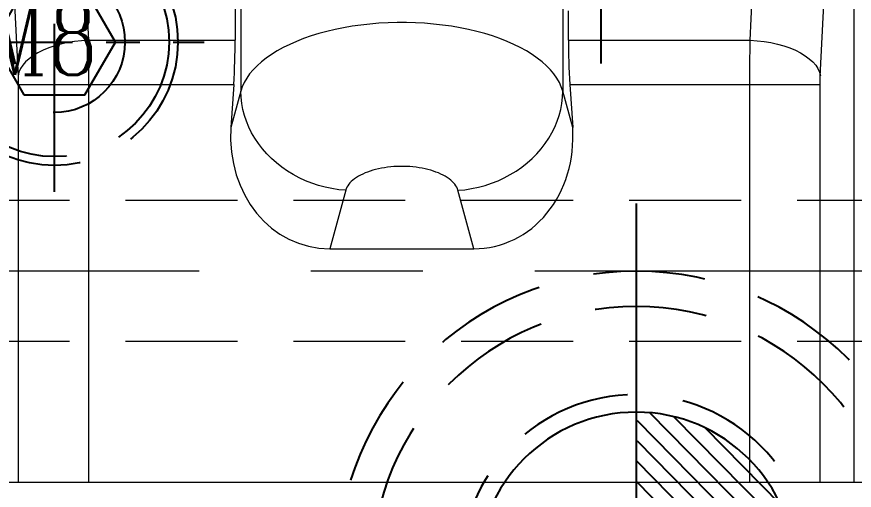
# Model space of a CAD drawing. Header units: inches. Extents: x 160917 to 162189, y -51061 to -50161.
# Drawn here: x 161479.29 to 161526.79, y -50557.64 to -50530.78 of the extents above; entities that cross this region are included whole.
import ezdxf

# ---------------------------------------------------------------- set-up
doc = ezdxf.new("R2010")
doc.units = ezdxf.units.IN
doc.header["$LTSCALE"] = 2
doc.header["$MEASUREMENT"] = 0
doc.header["$PDMODE"] = 3
doc.header["$PDSIZE"] = 0.3125
for name, pattern in [('CENTER', [50.8, 31.75, -6.35, 6.35, -6.35]), ('CENTER2', [1.125, 0.75, -0.125, 0.125, -0.125]), ('HIDDEN', [9.525, 6.35, -3.175])]:
    doc.linetypes.add(name, pattern=pattern)
doc.layers.get('Defpoints').update_dxf_attribs({"linetype": 'CONTINUOUS'})
for name, color, linetype in [('DEFAULT_1', 7, 'CENTER'), ('Layer3', 3, 'CONTINUOUS'), ('PIN', 4, 'CONTINUOUS'), ('SCREW', 52, 'HIDDEN'), ('SPRING', 160, 'CONTINUOUS')]:
    doc.layers.add(name, color=color, linetype=linetype)
for name, color, linetype, lineweight in [('dim', 3, 'CONTINUOUS', 15), ('PRODUCT', 1, 'CONTINUOUS', 15), ('WR', 122, 'HIDDEN', 18), ('枕位', 75, 'CONTINUOUS', 15)]:
    doc.layers.add(name, color=color, linetype=linetype, lineweight=lineweight)
doc.styles.add('ROMANC', font='romanc', dxfattribs={"width": 0.6, "height": 1})
doc.styles.get("Standard").update_dxf_attribs({"font": 'txt.shx', "width": 0.67})
doc.dimstyles.new('2.00', dxfattribs={"dimtxt": 5, "dimasz": 4, "dimexe": 0.666, "dimexo": 0.626, "dimgap": 1, "dimtad": 0, "dimzin": 0, "dimdsep": 46, "dimtxsty": 'Standard', "dimcen": 0.09, "dimclrd": 3, "dimclre": 3, "dimclrt": 7, "dimazin": 0, "dimtfac": 1, "dimtofl": 0, "dimtmove": 0, "dimatfit": 0, "dimfxl": 0, "dimtolj": 1, "dimtzin": 0, "dimarcsym": 0})

# ---------------------------------------------------------------- blocks, each defined once
blk = doc.blocks.new('*D35639')
at = {"layer": 'Defpoints', "color": 0}
for p in [(161456.428, -50548.211), (161636.428, -50548.211), (161636.428, -50619.687)]:
    blk.add_point(p, dxfattribs=at)
at = {"layer": 'dim', "color": 3, "linetype": 'ByBlock', "lineweight": -2}
for p, q in [((161456.428, -50548.837), (161456.428, -50620.353)), ((161636.428, -50548.837), (161636.428, -50620.353)), ((161460.428, -50619.687), (161538.449, -50619.687)), ((161632.428, -50619.687), (161554.407, -50619.687))]:
    blk.add_line(p, q, dxfattribs=at)
at = {"layer": 'dim', "color": 3, "linetype": 'ByBlock'}
for points in [[(161460.428, -50619.021), (161460.428, -50620.354), (161456.428, -50619.687)], [(161632.428, -50620.354), (161632.428, -50619.021), (161636.428, -50619.687)]]:
    blk.add_solid(points, dxfattribs=at)
at = {"layer": 'dim', "color": 7, "linetype": 'ByBlock', "insert": (161546.428, -50619.687), "char_height": 5, "attachment_point": 5}
blk.add_mtext('\\A1;180.00', dxfattribs=at)
blk = doc.blocks.new('20130710.143713')
at = {"layer": 'PIN', "linetype": 'Continuous'}
h = blk.add_hatch(dxfattribs=at)
h.set_pattern_fill('ANSI31', color=256, scale=6.545455, angle=180.5, style=0)
h.set_pattern_definition([(225.5, (3368.2201, 113694.80675), (0.5835685493, -0.573471216), [])])
h.paths.add_polyline_path([(0, 0), (0.079, -9, 0.414214), (9, 0.079)])
h.paths.add_polyline_path([(-9, -0.079), (0, 0), (-0.079, 9, 0.414214)])
at = {"layer": 'PIN', "linetype": 'CENTER2'}
for p, q in [((0, -9.8), (0, 9.8)), ((9.8, 0), (-9.8, 0))]:
    blk.add_line(p, q, dxfattribs=at)
at = {"layer": 'PIN', "linetype": 'Continuous'}
blk.add_circle((0, 0), 9, dxfattribs=at)
at = {"layer": 'SPRING', "linetype": 'CENTER', "ltscale": 0.5}
for p, q in [((0, -20.845), (0, 20.845)), ((20.875, 0), (-20.875, 0))]:
    blk.add_line(p, q, dxfattribs=at)
at = {"layer": 'SPRING', "linetype": 'CENTER'}
blk.add_line((20.875, 0), (-20.875, 0), dxfattribs=at)
at = {"layer": 'SPRING', "linetype": 'HIDDEN', "ltscale": 0.5}
for radius in [17, 15, 10]:
    blk.add_circle((0, 0), radius, dxfattribs=at)
for centre, start, end in [((-12.5, 0), 0, 180), ((12.5, 0), 180, 0)]:
    blk.add_arc(centre, 2.5, start, end, dxfattribs=at)
blk = doc.blocks.new('20160723.115749')
at = {"layer": 'SCREW', "linetype": 'CENTER', "ltscale": 0.15}
for p, q in [((0, -8.5), (0, 8.5)), ((-8.5, 0), (8.5, 0))]:
    blk.add_line(p, q, dxfattribs=at)
at = {"layer": 'SCREW', "ltscale": 0.5}
blk.add_lwpolyline([(-1.732, 3), (-3.464, 0), (-1.732, -3), (1.732, -3), (3.464, 0), (1.732, 3)], close=True, dxfattribs=at)
for radius in [7, 6.5, 4]:
    blk.add_circle((0, 0), radius, dxfattribs=at)
at = {"layer": 'Layer3', "style": 'ROMANC', "width": 0.8}
blk.add_text('M8', height=4.1865, dxfattribs=at).set_placement((-3.976, -1.858))
blk = doc.blocks.new('*D37227')
at = {"layer": 'Defpoints', "color": 0}
for p in [(161539.428, -50551.211), (161553.428, -50551.211), (161539.428, -50590.621)]:
    blk.add_point(p, dxfattribs=at)
at = {"layer": 'dim', "color": 3, "linetype": 'ByBlock', "lineweight": -2}
for p, q in [((161539.428, -50551.837), (161539.428, -50591.287)), ((161553.428, -50551.837), (161553.428, -50591.287)), ((161535.428, -50590.621), (161531.428, -50590.621)), ((161557.428, -50590.621), (161561.428, -50590.621))]:
    blk.add_line(p, q, dxfattribs=at)
at = {"layer": 'dim', "color": 3, "linetype": 'ByBlock'}
for points in [[(161535.428, -50591.288), (161535.428, -50589.955), (161539.428, -50590.621)], [(161557.428, -50589.955), (161557.428, -50591.288), (161553.428, -50590.621)]]:
    blk.add_solid(points, dxfattribs=at)
at = {"layer": 'dim', "color": 7, "linetype": 'ByBlock', "insert": (161523.17, -50590.621), "char_height": 5, "attachment_point": 5}
blk.add_mtext('%%c14.00', dxfattribs=at)

msp = doc.modelspace()

# ---------------------------------------------------------------- linework, layer by layer
at = {"layer": 'DEFAULT_1', "color": 2, "linetype": 'CENTER', "ltscale": 0.3}
msp.add_line((161512.428, -50533.438), (161512.428, -50426.499), dxfattribs=at)
at = {"layer": 'PRODUCT', "linetype": 'ByBlock'}
msp.add_line((161628.428, -50557.211), (161464.428, -50557.211), dxfattribs=at)
at = {"layer": 'WR', "linetype": 'HIDDEN', "ltscale": 0.5}
for p, q in [((161539.428, -50541.211), (161472.428, -50541.211)), ((161539.428, -50549.211), (161472.428, -50549.211))]:
    msp.add_line(p, q, dxfattribs=at)
at = {"layer": 'WR', "linetype": 'CENTER', "ltscale": 0.5}
msp.add_line((161540.428, -50545.211), (161468.428, -50545.211), dxfattribs=at)
at = {"layer": '枕位', "linetype": 'ByBlock', "ltscale": 0.3}
for p, q in [((161526.768, -50495.293), (161526.768, -50557.211)), ((161481.553, -50495.771), (161483.352, -50532.109)), ((161477.638, -50499.122), (161479.37, -50534.172)), ((161524.866, -50534.172), (161526.491, -50501.458)), ((161520.884, -50532.109), (161522.345, -50502.868)), ((161491.998, -50528.6), (161491.998, -50535.002)), ((161510.258, -50529.157), (161510.258, -50535.002)), ((161491.673, -50529.873), (161491.678, -50532.109)), ((161510.578, -50532.109), (161510.583, -50530.445)), ((161483.352, -50532.109), (161491.678, -50532.109)), ((161483.352, -50532.109), (161483.361, -50533.181)), ((161510.578, -50532.109), (161520.884, -50532.109)), ((161483.361, -50533.181), (161483.364, -50534.623)), ((161520.872, -50557.211), (161520.875, -50533.463)), ((161479.379, -50534.565), (161479.38, -50557.211)), ((161479.38, -50534.623), (161491.594, -50534.623)), ((161483.364, -50534.623), (161483.364, -50557.211)), ((161491.594, -50534.623), (161491.436, -50537.066)), ((161510.662, -50534.623), (161524.857, -50534.623)), ((161510.662, -50534.623), (161510.82, -50537.066)), ((161491.998, -50535.002), (161491.436, -50537.066)), ((161510.82, -50537.066), (161510.258, -50535.002)), ((161497.946, -50540.625), (161497.045, -50543.937)), ((161505.212, -50543.937), (161504.31, -50540.625)), ((161497.045, -50543.937), (161505.212, -50543.937))]:
    msp.add_line(p, q, dxfattribs=at)
for points in [[(161510.258, -50535.002), (161510.175, -50534.752), (161510.064, -50534.504), (161509.924, -50534.26), (161509.756, -50534.021), (161509.56, -50533.786), (161509.338, -50533.557), (161509.089, -50533.335), (161508.815, -50533.12), (161508.517, -50532.912), (161508.195, -50532.713), (161507.851, -50532.524), (161507.485, -50532.344), (161507.099, -50532.174), (161506.694, -50532.016), (161506.271, -50531.868), (161505.832, -50531.733), (161505.378, -50531.61), (161504.911, -50531.499), (161504.431, -50531.402), (161503.941, -50531.318), (161503.442, -50531.247), (161502.935, -50531.19), (161502.423, -50531.148), (161501.907, -50531.119), (161501.388, -50531.105), (161500.868, -50531.105), (161500.35, -50531.119), (161499.833, -50531.148), (161499.321, -50531.19), (161498.815, -50531.247), (161498.316, -50531.318), (161497.825, -50531.402), (161497.346, -50531.499), (161496.878, -50531.61), (161496.424, -50531.733), (161495.985, -50531.868), (161495.562, -50532.016), (161495.157, -50532.174), (161494.771, -50532.344), (161494.406, -50532.524), (161494.061, -50532.713), (161493.74, -50532.912), (161493.441, -50533.12), (161493.167, -50533.335), (161492.919, -50533.557), (161492.696, -50533.786), (161492.501, -50534.021), (161492.333, -50534.26), (161492.193, -50534.504), (161492.081, -50534.752), (161491.998, -50535.002)], [(161483.352, -50532.11), (161482.955, -50532.135), (161482.561, -50532.179), (161482.175, -50532.244), (161481.801, -50532.326), (161481.442, -50532.427), (161481.102, -50532.544), (161480.785, -50532.677), (161480.493, -50532.825), (161480.229, -50532.985), (161479.996, -50533.156), (161479.797, -50533.337), (161479.633, -50533.526), (161479.506, -50533.721), (161479.417, -50533.92), (161479.368, -50534.121)], [(161520.875, -50533.463), (161520.882, -50532.367), (161520.884, -50532.109)], [(161520.884, -50532.109), (161521.282, -50532.135), (161521.676, -50532.179), (161522.061, -50532.244), (161522.436, -50532.326), (161522.794, -50532.427), (161523.134, -50532.544), (161523.452, -50532.677), (161523.744, -50532.825), (161524.007, -50532.985), (161524.24, -50533.156), (161524.439, -50533.337), (161524.603, -50533.526), (161524.73, -50533.721), (161524.819, -50533.92), (161524.869, -50534.121)], [(161479.37, -50534.172), (161479.372, -50534.225), (161479.374, -50534.279), (161479.376, -50534.335), (161479.377, -50534.391), (161479.378, -50534.449), (161479.379, -50534.506), (161479.379, -50534.565)], [(161524.857, -50557.211), (161524.857, -50534.565), (161524.858, -50534.506), (161524.858, -50534.449), (161524.859, -50534.391), (161524.861, -50534.335), (161524.862, -50534.279), (161524.864, -50534.225), (161524.866, -50534.172)], [(161497.946, -50540.625), (161497.557, -50540.589), (161497.17, -50540.53), (161496.786, -50540.45), (161496.407, -50540.347), (161496.034, -50540.224), (161495.67, -50540.079), (161495.315, -50539.915), (161494.972, -50539.731), (161494.642, -50539.529), (161494.325, -50539.309), (161494.024, -50539.072), (161493.74, -50538.819), (161493.474, -50538.551), (161493.227, -50538.27), (161493.001, -50537.977), (161492.795, -50537.673), (161492.612, -50537.358), (161492.451, -50537.036), (161492.314, -50536.706), (161492.201, -50536.371), (161492.113, -50536.031), (161492.049, -50535.689), (161492.011, -50535.345), (161491.998, -50535.002)], [(161504.31, -50540.625), (161504.699, -50540.589), (161505.087, -50540.53), (161505.471, -50540.45), (161505.85, -50540.347), (161506.222, -50540.224), (161506.587, -50540.079), (161506.941, -50539.915), (161507.284, -50539.731), (161507.615, -50539.529), (161507.931, -50539.309), (161508.232, -50539.072), (161508.516, -50538.819), (161508.782, -50538.551), (161509.029, -50538.27), (161509.256, -50537.977), (161509.461, -50537.673), (161509.645, -50537.358), (161509.805, -50537.036), (161509.943, -50536.706), (161510.056, -50536.371), (161510.144, -50536.031), (161510.207, -50535.689), (161510.246, -50535.345), (161510.258, -50535.002)], [(161504.31, -50540.625), (161504.281, -50540.538), (161504.243, -50540.452), (161504.194, -50540.367), (161504.135, -50540.284), (161504.067, -50540.202), (161503.99, -50540.122), (161503.903, -50540.045), (161503.808, -50539.97), (161503.704, -50539.897), (161503.592, -50539.828), (161503.471, -50539.762), (161503.344, -50539.699), (161503.21, -50539.64), (161503.068, -50539.585), (161502.921, -50539.533), (161502.768, -50539.486), (161502.61, -50539.443), (161502.447, -50539.405), (161502.28, -50539.371), (161502.108, -50539.341), (161501.935, -50539.317), (161501.758, -50539.297), (161501.579, -50539.282), (161501.4, -50539.272), (161501.219, -50539.267), (161501.037, -50539.267), (161500.857, -50539.272), (161500.677, -50539.282), (161500.498, -50539.297), (161500.321, -50539.317), (161500.148, -50539.341), (161499.976, -50539.371), (161499.809, -50539.405), (161499.647, -50539.443), (161499.488, -50539.486), (161499.335, -50539.533), (161499.188, -50539.585), (161499.047, -50539.64), (161498.912, -50539.699), (161498.785, -50539.762), (161498.665, -50539.828), (161498.552, -50539.897), (161498.449, -50539.97), (161498.353, -50540.045), (161498.267, -50540.122), (161498.189, -50540.202), (161498.121, -50540.284), (161498.062, -50540.367), (161498.014, -50540.452), (161497.975, -50540.538), (161497.946, -50540.625)]]:
    msp.add_lwpolyline(points, dxfattribs=at)
for centre, major_axis, ratio, start_param, end_param in [((161491.015, -50534.623), (0.328, 5), 0.115358, -1.563236, -1.036454), ((161511.241, -50534.623), (-0.328, 5), 0.115358, 1.036454, 1.563236), ((161497.489, -50537.066), (1.821, 6.688), 0.865605, -4.480983, -2.910187), ((161504.768, -50537.066), (-1.821, 6.688), 0.865605, -3.372999, -1.802202)]:
    msp.add_ellipse(centre, major_axis=major_axis, ratio=ratio, start_param=start_param, end_param=end_param, dxfattribs=at)

# ---------------------------------------------------------------- block references
at = {"layer": 'SCREW', "linetype": 'ByBlock'}
msp.add_blockref('20160723.115749', (161481.428, -50532.211), dxfattribs=at)
at = {"layer": 'SPRING', "xscale": -1, "rotation": -180}
msp.add_blockref('20130710.143713', (161514.428, -50562.211), dxfattribs=at)
msp.add_blockref('20130710.143713', (161514.428, -50562.211), dxfattribs=at)

# ---------------------------------------------------------------- dimensions: what is measured, and where the dimension line sits
at = {"layer": 'dim', "linetype": 'ByBlock'}
dim = msp.add_linear_dim(base=(161636.428, -50619.687), p1=(161456.428, -50548.211), p2=(161636.428, -50548.211), dimstyle='2.00', dxfattribs=at)
dim.commit()
dim.dimension.update_dxf_attribs({"geometry": '*D35639', "text_midpoint": (161546.428, -50619.687)})
dim = msp.add_linear_dim(base=(161539.428, -50590.621), p1=(161553.428, -50551.211), p2=(161539.428, -50551.211), text='%%c<>', dimstyle='2.00', dxfattribs=at)
dim.commit()
dim.dimension.update_dxf_attribs({"geometry": '*D37227', "text_midpoint": (161523.17, -50590.621), "dimtype": 160})

doc.saveas('drawing.dxf')
